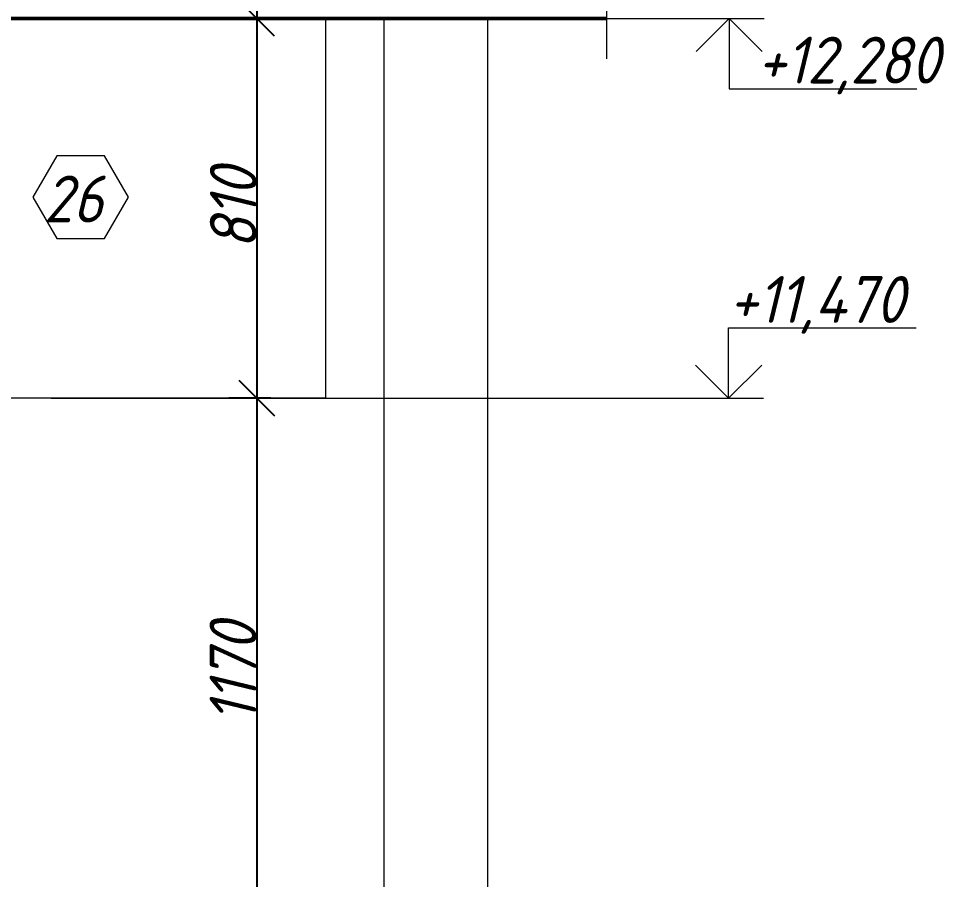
# Model space of a CAD drawing. Header units: millimetres. Extents: x -269418 to 201924, y -5890 to 98643.
# Drawn here: x 199949 to 201924, y 10443 to 12280 of the extents above; entities that cross this region are included whole.
import ezdxf

# ---------------------------------------------------------------- set-up
doc = ezdxf.new("R2010")
doc.units = ezdxf.units.MM
for name, color, linetype, lineweight in [('A-ANNO-DIMS', 7, 'Continuous', 9), ('A-DETL-1', 7, 'Continuous', 5), ('A-DETL-GENF', 7, 'Continuous', 9), ('A-DOOR-IDEN', 7, 'Continuous', 9), ('A-FLOR-FNSH-1', 7, 'Continuous', 50), ('G-ANNO-DIMS', 7, 'Continuous', 9), ('G-ANNO-DIMS-1', 7, 'Continuous', 20), ('I-WALL', 7, 'Continuous', 5)]:
    doc.layers.add(name, color=color, linetype=linetype, lineweight=lineweight)
doc.styles.add('ISOCPEUR_I_7', font='isocpeui.ttf', dxfattribs={"width": 0.9, "height": 100})
doc.dimstyles.new('ISO-2_0_0_9К_СРЕДНИЙ_4', dxfattribs={"dimscale": 304.8, "dimtxt": 99.598118, "dimasz": 0.246063, "dimexe": 0.19685, "dimexo": 0, "dimgap": 0, "dimtad": 1, "dimdec": 0, "dimzin": 0, "dimdsep": 46, "dimtxsty": 'ISOCPEUR_I_7', "dimblk1": 'OBLIQUE', "dimblk2": 'OBLIQUE', "dimsah": 1, "dimcen": 0.09, "dimdle": 0.19685, "dimazin": 0, "dimtfac": 1, "dimtdec": 4, "dimtix": 1, "dimtmove": 0, "dimatfit": 3, "dimfxl": 1, "dimtvp": 1, "dimtolj": 1, "dimtzin": 0, "dimarcsym": 2})

# ---------------------------------------------------------------- blocks, each defined once
blk = doc.blocks.new('DET_L_Линия разрыва - М50-33048112-АР1_1_Вид Б')
at = {"layer": 'A-DETL-GENF'}
for p, q in [((86743.7, 13262.5), (86743.7, 12878.2)), ((86743.7, 12878.2), (86893.7, 12803.2)), ((86893.7, 12803.2), (86593.7, 12653.2)), ((86593.7, 12653.2), (86743.7, 12578.2)), ((86743.7, 12578.2), (86743.7, 12193.9))]:
    blk.add_line(p, q, dxfattribs=at)
blk = doc.blocks.new('_Oblique')
at = {"color": 0, "linetype": 'ByBlock', "lineweight": -2}
blk.add_line((-0.5, -0.5), (0.5, 0.5), dxfattribs=at)
blk = doc.blocks.new('DIMBLOCK577-АР1_1_Вид Б')
at = {"layer": 'A-ANNO-DIMS', "color": 0, "lineweight": -2, "transparency": 16777216}
for p, q in [((200457.6, 12340), (200457.6, 11410)), ((200084.5, 12280), (200517.6, 12280)), ((200487.7, 11470), (200397.6, 11470))]:
    blk.add_line(p, q, dxfattribs=at)
at = {"layer": 'Defpoints', "color": 0, "transparency": 16777216}
for p in [(200084.5, 12280), (200457.6, 11470), (200487.7, 11470)]:
    blk.add_point(p, dxfattribs=at)
at = {"layer": 'A-ANNO-DIMS', "color": 0, "lineweight": -2, "transparency": 16777216, "xscale": 75, "yscale": 75, "zscale": 75}
for p, rotation in [((200457.6, 12280), 90), ((200457.6, 11470), 270)]:
    blk.add_blockref('_Oblique', p, dxfattribs=dict(at, rotation=rotation))
at = {"layer": 'A-ANNO-DIMS', "color": 0, "transparency": 16777216, "insert": (200407.6, 11875), "char_height": 100, "width": 204.559, "attachment_point": 5, "rotation": 90, "style": 'ISOCPEUR_I_7'}
blk.add_mtext('\\A1;810', dxfattribs=at)
blk = doc.blocks.new('DIMBLOCK578-АР1_1_Вид Б')
at = {"layer": 'A-ANNO-DIMS', "color": 0, "lineweight": -2, "transparency": 16777216}
for p, q in [((200457.6, 11530), (200457.6, 10240)), ((200487.7, 11470), (200397.6, 11470)), ((200487.7, 10300), (200397.6, 10300))]:
    blk.add_line(p, q, dxfattribs=at)
at = {"layer": 'Defpoints', "color": 0, "transparency": 16777216}
for p in [(200487.7, 11470), (200457.6, 10300), (200487.7, 10300)]:
    blk.add_point(p, dxfattribs=at)
at = {"layer": 'A-ANNO-DIMS', "color": 0, "lineweight": -2, "transparency": 16777216, "xscale": 75, "yscale": 75, "zscale": 75}
for p, rotation in [((200457.6, 11470), 90), ((200457.6, 10300), 270)]:
    blk.add_blockref('_Oblique', p, dxfattribs=dict(at, rotation=rotation))
at = {"layer": 'A-ANNO-DIMS', "color": 0, "transparency": 16777216, "insert": (200406.9, 10885), "char_height": 100, "width": 257.423, "attachment_point": 5, "rotation": 90, "style": 'ISOCPEUR_I_7'}
blk.add_mtext('\\A1;1170', dxfattribs=at)
blk = doc.blocks.new('AAR_СКБ_Марка_Двери_Перемычка и проем - Марка проема-25625168-АР1_1_Вид Б')
at = {"layer": 'A-DOOR-IDEN'}
for p, q in [((85571.6, 11987.1), (85520.7, 11899)), ((85673.4, 11987.1), (85571.6, 11987.1)), ((85724.3, 11899), (85673.4, 11987.1)), ((85520.7, 11899), (85571.6, 11810.8)), ((85673.4, 11810.8), (85724.3, 11899)), ((85571.6, 11810.8), (85673.4, 11810.8))]:
    blk.add_line(p, q, dxfattribs=at)
blk = doc.blocks.new('Высотные отметки - Стрелка_Верх-17668718-АР1_1_Вид Б')
at = {"layer": 'G-ANNO-DIMS'}
for p, q in [((87004.5, 11620), (87404.5, 11620)), ((87004.5, 11470), (87004.5, 11620)), ((86928.7, 11470), (87078.7, 11470))]:
    blk.add_line(p, q, dxfattribs=at)
at = {"layer": 'G-ANNO-DIMS-1'}
for q in [(86933.8, 11540.7), (87075.2, 11540.7)]:
    blk.add_line((87004.5, 11470), q, dxfattribs=at)
blk = doc.blocks.new('Высотные отметки - Стрелка_Низ-17668717-АР1_1_Вид Б')
at = {"layer": 'G-ANNO-DIMS'}
for p, q in [((86929.5, 10300), (87079.5, 10300)), ((87004.5, 10300), (87004.5, 10150)), ((87004.5, 10150), (87404.5, 10150))]:
    blk.add_line(p, q, dxfattribs=at)
at = {"layer": 'G-ANNO-DIMS-1'}
for q in [(86933.8, 10229.3), (87075.2, 10229.3)]:
    blk.add_line((87004.5, 10300), q, dxfattribs=at)

msp = doc.modelspace()

# ---------------------------------------------------------------- linework, layer by layer
at = {"layer": 'A-DETL-1'}
msp.add_line((200604.4, 11470), (199554.4, 11470), dxfattribs=at)
at = {"layer": 'A-FLOR-FNSH-1'}
msp.add_line((199429.4, 12280), (201203.1, 12280), dxfattribs=at)
at = {"layer": 'G-ANNO-DIMS'}
for p, q in [((200390.1, 12280), (201465, 12280)), ((200018.8, 11470), (201463.9, 11470)), ((200553.6, 11470), (200018.8, 11470))]:
    msp.add_line(p, q, dxfattribs=at)
at = {"layer": 'I-WALL'}
for p, q in [((200604.4, 12280), (200604.4, 11469)), ((200729.4, 8320), (200729.4, 12280)), ((200949.4, 12280), (200949.4, 8320))]:
    msp.add_line(p, q, dxfattribs=at)

# ---------------------------------------------------------------- block references
at = {"layer": 'A-DETL-GENF'}
msp.add_blockref('DET_L_Линия разрыва - М50-33048112-АР1_1_Вид Б', (114459.4, 0), dxfattribs=at)
at = {"layer": 'A-DOOR-IDEN'}
msp.add_blockref('AAR_СКБ_Марка_Двери_Перемычка и проем - Марка проема-25625168-АР1_1_Вид Б', (114459.4, 0), dxfattribs=at)
at = {"layer": 'G-ANNO-DIMS'}
for name, p in [('Высотные отметки - Стрелка_Низ-17668717-АР1_1_Вид Б', (114460.5, 1980)), ('Высотные отметки - Стрелка_Верх-17668718-АР1_1_Вид Б', (114459.4, 0))]:
    msp.add_blockref(name, p, dxfattribs=at)

# ---------------------------------------------------------------- texts
at = {"layer": 'A-DOOR-IDEN', "insert": (200003.4, 11945), "char_height": 100, "width": 158.734, "attachment_point": 1, "style": 'ISOCPEUR_I_7'}
msp.add_mtext('26', dxfattribs=at)
at = {"layer": 'G-ANNO-DIMS', "char_height": 100, "attachment_point": 1, "line_spacing_factor": 1.149209, "style": 'ISOCPEUR_I_7'}
for s, insert, width in [('+12,280', (201524.8, 12241.3), 475.665), ('+11,470', (201464.7, 11730.6), 466.104)]:
    msp.add_mtext(s, dxfattribs=dict(at, insert=insert, width=width))

# ---------------------------------------------------------------- dimensions: what is measured, and where the dimension line sits
at = {"layer": 'A-ANNO-DIMS'}
for base, p1, p2, override, picture, middle in [((200457.6, 11470), (200084.5, 12280), (200487.7, 11470), {"dimpost": '<>', "dimfxl": 904.816132}, 'DIMBLOCK577-АР1_1_Вид Б', (200407.6, 11875)), ((200457.6, 10300), (200487.7, 11470), (200487.7, 10300), {"dimpost": '<>', "dimfxl": 1170}, 'DIMBLOCK578-АР1_1_Вид Б', (200406.9, 10885))]:
    dim = msp.add_linear_dim(base=base, p1=p1, p2=p2, angle=90, dimstyle='ISO-2_0_0_9К_СРЕДНИЙ_4', override=override, dxfattribs=at)
    dim.commit()
    dim.dimension.update_dxf_attribs({"geometry": picture, "text_midpoint": middle})

doc.saveas('drawing.dxf')
